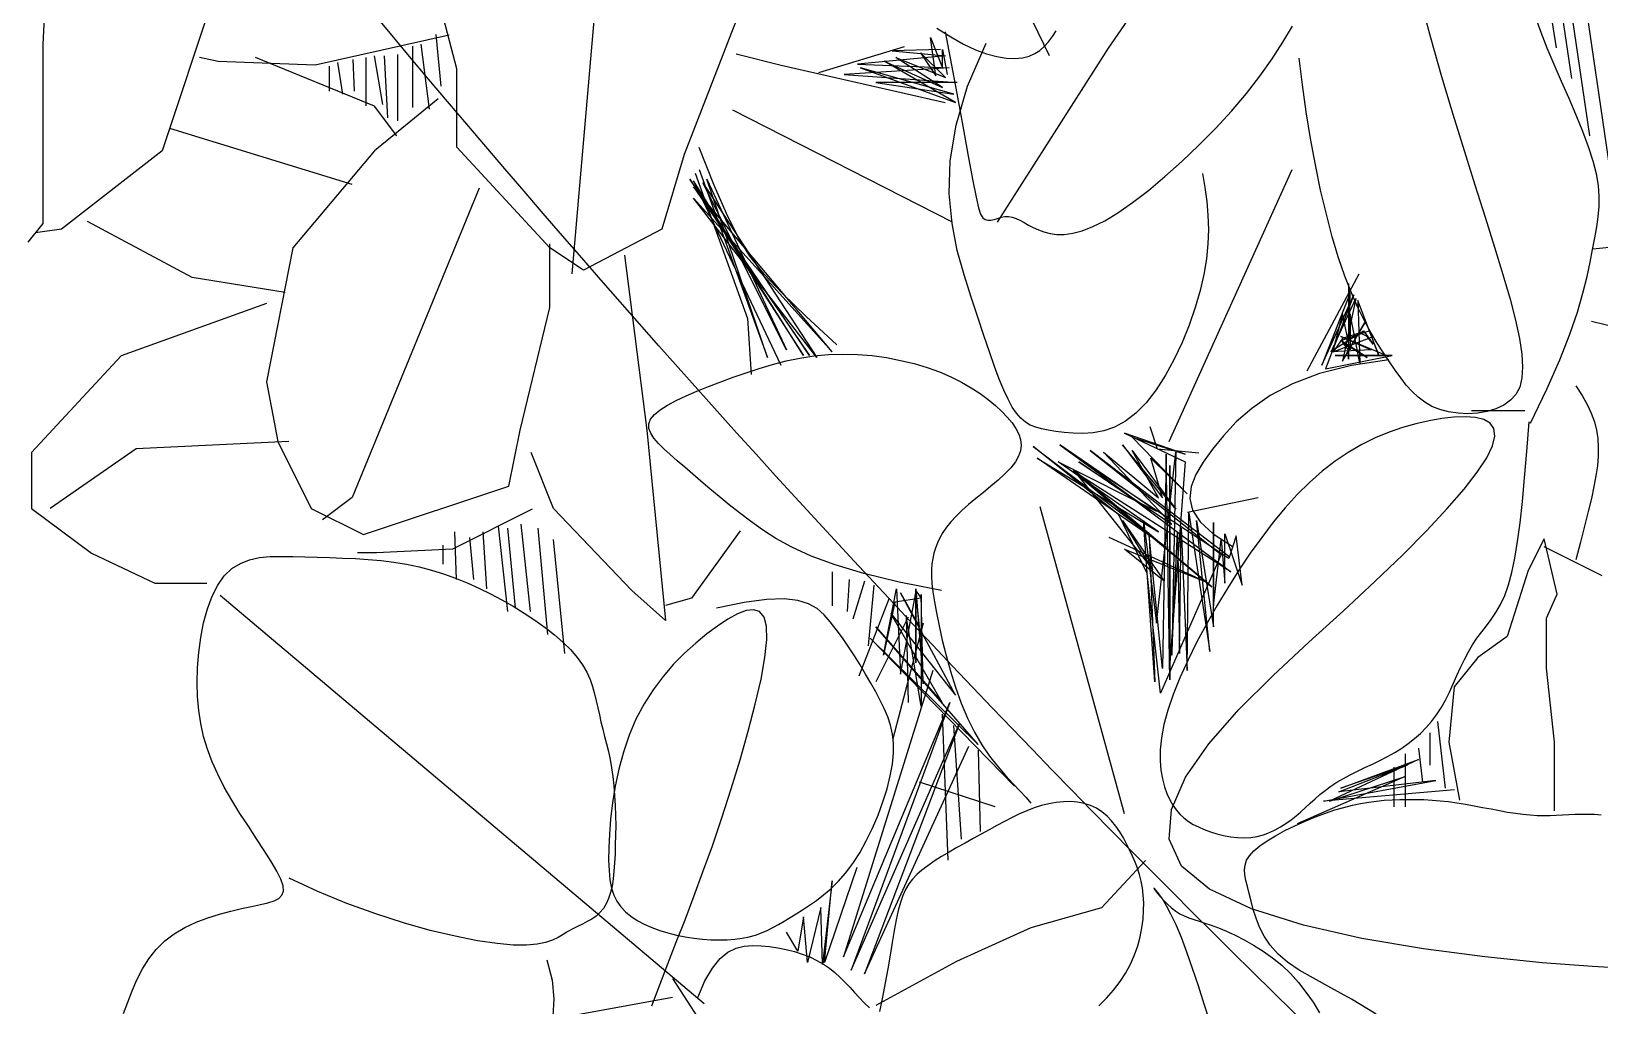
# Model space of a CAD drawing. Header units: metres. Extents: x 10 to 239, y 2 to 253.
# Drawn here: x 93.831 to 98.369, y 24.109 to 26.927 of the extents above; entities that cross this region are included whole.
import ezdxf

# ---------------------------------------------------------------- set-up
doc = ezdxf.new("R2010")
doc.units = ezdxf.units.M
doc.header["$MEASUREMENT"] = 0
doc.layers.add('1', color=7, linetype='Continuous')
doc.layers.add('cot200', color=9, linetype='Continuous')
doc.layers.add('bloques ARBOLES', color=7, linetype='Continuous', true_color=0xb8d897)

# ---------------------------------------------------------------- blocks, each defined once
blk = doc.blocks.new('A$C6F4E7DED')
for p, q in [((1790.5, 1611), (1804.7, 1337.5)), ((664.1, 1441.5), (647, 1335)), ((653.4, 1434), (635.3, 1311.5)), ((989.5, 1334.7), (919.2, 1437)), ((643.8, 1418.1), (621.4, 1267.8)), ((1399.7, 1162.2), (1376.9, 1424.4)), ((628.9, 1398.9), (597.9, 1185.8)), ((1034.6, 1328.9), (1069.9, 1401.7)), ((1488.1, 1318.9), (1505.2, 1384.5)), ((1670.7, 1384.5), (1713.4, 1256.2)), ((751.4, 1373.3), (743.2, 1342.9)), ((658.6, 1346.7), (662.7, 1357.9)), ((1274.2, 1356), (1314.1, 1253.4)), ((653.8, 1334.7), (658.6, 1346.7)), ((856, 1339.3), (848.7, 1351.7)), ((1032.4, 1343.7), (1029.6, 1348.1)), ((1035.3, 1339.7), (1032.4, 1343.7)), ((1114.5, 1347.2), (1106.9, 1306.9)), ((1120.7, 1350), (1110.2, 1343.4)), ((1493.8, 1344.6), (1596.5, 1321.8)), ((1504, 1345.3), (1500.2, 1305.8)), ((648.5, 1322.2), (653.8, 1334.7)), ((743.2, 1342.9), (734.7, 1313.1)), ((864.3, 1326.5), (856, 1339.3)), ((1074.5, 1201.8), (989.5, 1334.7)), ((1038.4, 1336.2), (1035.3, 1339.7)), ((1041.9, 1333.1), (1038.4, 1336.2)), ((1045.8, 1330.6), (1041.9, 1333.1)), ((1091.2, 1333.6), (1082.7, 1330.5)), ((1097.3, 1305.8), (1083.1, 1338.6)), ((1100.4, 1337.9), (1091.2, 1333.6)), ((1110.2, 1343.4), (1100.4, 1337.9)), ((1116.6, 1333.8), (1112.8, 1314.7)), ((1154.9, 1332.6), (1114.1, 1328.8)), ((1125.6, 1342.8), (1116.6, 1319.8)), ((1116.6, 1319.8), (1116.6, 1333.8)), ((1117.9, 1333.8), (1154.9, 1332.6)), ((1121.7, 1313.5), (1125.6, 1342.8)), ((1145.8, 1335.8), (1211.4, 1315.8)), ((1515.5, 1337.7), (1509.1, 1288)), ((1521.9, 1336.4), (1521.9, 1289.3)), ((1804.7, 1337.5), (1804.7, 1200.7)), ((642.9, 1309.3), (648.5, 1322.2)), ((841.1, 1306.7), (843.5, 1327.2)), ((873.6, 1313.4), (864.3, 1326.5)), ((1050.3, 1328.6), (1045.8, 1330.6)), ((1055.4, 1327.4), (1050.3, 1328.6)), ((1061.3, 1326.9), (1055.4, 1327.4)), ((1067.7, 1327.1), (1061.3, 1326.9)), ((1074.9, 1328.3), (1067.7, 1327.1)), ((1082.7, 1330.5), (1074.9, 1328.3)), ((1106.5, 1293.1), (1161.2, 1324.9)), ((1179.1, 1319.8), (1106.5, 1293.1)), ((1107.7, 1299.5), (1179.1, 1319.8)), ((1181.6, 1322.4), (1111.5, 1319.8)), ((1111.5, 1319.8), (1191.8, 1314.7)), ((1114.1, 1312.2), (1133.2, 1331.3)), ((1114.1, 1328.8), (1181.6, 1322.4)), ((1152.3, 1327.5), (1114.1, 1312.2)), ((1114.5, 1293), (1240, 1321.5)), ((1116.6, 1304.6), (1152.3, 1327.5)), ((1161.2, 1324.9), (1116.6, 1304.6)), ((1133.2, 1331.3), (1121.7, 1313.5)), ((1240, 1321.5), (1274.2, 1330.1)), ((1533.3, 1330), (1533.3, 1279.1)), ((1543.5, 1328.8), (1541, 1281.6)), ((1551.2, 1328.8), (1544.8, 1291.8)), ((1550.9, 1290.4), (1642.1, 1327.5)), ((1557.6, 1327.5), (1557.6, 1290.6)), ((1567.7, 1326.2), (1566.5, 1302)), ((1579.2, 1323.7), (1575.4, 1299.5)), ((1585.6, 1321.1), (1585.6, 1302)), ((1596.5, 1321.8), (1670.7, 1324.6)), ((1670.7, 1324.6), (1684.9, 1327.5)), ((637.2, 1296.3), (642.9, 1309.3)), ((734.7, 1313.1), (726.1, 1284.3)), ((883.9, 1300.1), (873.6, 1313.4)), ((1191.8, 1314.7), (1105.2, 1308.4)), ((1105.2, 1308.4), (1167.6, 1308.4)), ((1167.6, 1308.4), (1107.7, 1299.5)), ((1488.1, 1259.1), (1488.1, 1318.9)), ((631.7, 1283.4), (637.2, 1296.3)), ((838.2, 1286.1), (841.1, 1306.7)), ((895.3, 1286.7), (883.9, 1300.1)), ((1106.1, 1275.8), (1097.3, 1305.8)), ((1106.9, 1306.9), (1101, 1275.2)), ((1502.4, 1296.1), (1550.9, 1256.2)), ((726.1, 1284.3), (717.5, 1256.6)), ((834.9, 1265.7), (838.2, 1286.1)), ((907.5, 1273.5), (895.3, 1286.7)), ((1108.8, 1201.8), (1277, 1287.3)), ((1533.8, 1267.6), (1550.9, 1290.4)), ((626.6, 1271), (631.7, 1283.4)), ((920.3, 1260.5), (907.5, 1273.5)), ((1101, 1275.2), (1096.5, 1251)), ((1110.5, 1248.5), (1106.1, 1275.8)), ((1568, 1230.6), (1707.7, 1273.3)), ((622.2, 1259.2), (626.6, 1271)), ((831.2, 1245.6), (834.9, 1265.7)), ((933.3, 1248.1), (920.3, 1260.5)), ((616.2, 1238.6), (618.6, 1248.4)), ((618.6, 1248.4), (622.2, 1259.2)), ((717.5, 1256.6), (709.2, 1230.2)), ((946.3, 1236.5), (933.3, 1248.1)), ((1096.5, 1251), (1093.2, 1233.2)), ((1111.3, 1223.5), (1110.5, 1248.5)), ((1291.3, 1230.5), (1302.7, 1258.8)), ((1314.1, 1253.4), (1331.2, 1196.4)), ((1416.8, 1182.1), (1488.1, 1259.1)), ((1550.9, 1256.2), (1613.6, 1182.1)), ((1713.4, 1256.2), (1790.5, 1196.4)), ((614.6, 1229.7), (616.2, 1238.6)), ((827.2, 1226.2), (831.2, 1245.6)), ((849.2, 1241.7), (943.3, 1033.7)), ((917.7, 1238.9), (915.7, 1228.2)), ((959, 1226), (946.3, 1236.5)), ((1302.6, 1241.9), (1250.3, 1098.2)), ((1305.6, 1239.1), (1265.6, 1128)), ((614, 1221.4), (614.6, 1229.7)), ((709.2, 1230.2), (701.3, 1205.5)), ((822.8, 1207.7), (827.2, 1226.2)), ((915.7, 1228.2), (914.3, 1217.6)), ((971.1, 1216.7), (959, 1226)), ((1093.2, 1233.2), (1090.8, 1220.8)), ((1200.9, 1102.6), (1306.9, 1228.8)), ((1299.7, 1231.7), (1212.5, 1098.2)), ((1218.3, 1099.7), (1309.8, 1234.6)), ((1306.9, 1228.8), (1218.3, 1099.7)), ((1309.8, 1234.6), (1222.7, 1099.7)), ((1222.7, 1099.7), (1306.9, 1233.2)), ((1296.7, 1234.6), (1235.8, 1104)), ((1235.8, 1104), (1299.7, 1231.7)), ((1306.9, 1233.2), (1240.1, 1092.4)), ((1250.3, 1098.2), (1296.7, 1234.6)), ((1281.8, 1208.3), (1291.3, 1230.5)), ((1471, 1227.7), (1568, 991.2)), ((614.1, 1213.6), (614, 1221.4)), ((614.8, 1205.8), (614.1, 1213.6)), ((914.3, 1217.6), (913.4, 1207)), ((982.3, 1208.9), (971.1, 1216.7)), ((1088.9, 1212.7), (1087.3, 1207.8)), ((1090.8, 1220.8), (1088.9, 1212.7)), ((1109.2, 1200.7), (1111.3, 1223.5)), ((1306.9, 1220.1), (1200.9, 1102.6)), ((1212.5, 1098.2), (1306.9, 1220.1)), ((615.9, 1198), (614.8, 1205.8)), ((701.3, 1205.5), (694.1, 1182.5)), ((818.3, 1190.4), (822.8, 1207.7)), ((913.4, 1207), (913.1, 1196.1)), ((992.4, 1202.8), (982.3, 1208.9)), ((1001.5, 1198.3), (992.4, 1202.8)), ((1054, 1201.4), (1050.7, 1199.5)), ((1057.2, 1203.1), (1054, 1201.4)), ((1060.2, 1204.6), (1057.2, 1203.1)), ((1063.1, 1205.6), (1060.2, 1204.6)), ((1066, 1206.1), (1063.1, 1205.6)), ((1068.8, 1206), (1066, 1206.1)), ((1071.6, 1205.4), (1068.8, 1206)), ((1074.4, 1204.6), (1071.6, 1205.4)), ((1077, 1203.8), (1074.4, 1204.6)), ((1079.5, 1203.3), (1077, 1203.8)), ((1081.8, 1203.1), (1079.5, 1203.3)), ((1083.9, 1203.7), (1081.8, 1203.1)), ((1085.7, 1205.1), (1083.9, 1203.7)), ((1087.3, 1207.8), (1085.7, 1205.1)), ((1105.2, 1180.1), (1109.2, 1200.7)), ((1273.1, 1190.7), (1281.8, 1208.3)), ((1690.6, 1159.3), (1770.5, 1202.1)), ((1804.7, 1200.7), (1816.1, 1186.4)), ((617.4, 1189.8), (615.9, 1198)), ((619.1, 1180.9), (617.4, 1189.8)), ((813.6, 1174.5), (818.3, 1190.4)), ((913.1, 1196.1), (913.4, 1185.1)), ((1009.6, 1195.1), (1001.5, 1198.3)), ((1016.8, 1193.2), (1009.6, 1195.1)), ((1023.3, 1192.3), (1016.8, 1193.2)), ((1029, 1192.3), (1023.3, 1192.3)), ((1034.2, 1193), (1029, 1192.3)), ((1038.9, 1194.2), (1034.2, 1193)), ((1043.1, 1195.8), (1038.9, 1194.2)), ((1047.1, 1197.6), (1043.1, 1195.8)), ((1050.7, 1199.5), (1047.1, 1197.6)), ((1263.9, 1175.8), (1273.1, 1190.7)), ((1331.2, 1196.4), (1391.1, 1165)), ((1790.5, 1196.4), (1810.4, 1193.5)), ((598.7, 1183), (619, 1181)), ((621, 1171.1), (619.1, 1180.9)), ((694.1, 1182.5), (687.7, 1161.6)), ((913.4, 1185.1), (914.6, 1173.6)), ((1100, 1161.3), (1105.2, 1180.1)), ((1252.9, 1161.8), (1263.9, 1175.8)), ((1359.8, 1176.4), (1342.6, 1042.5)), ((1391.1, 1165), (1416.8, 1182.1)), ((1416.8, 1136.5), (1416.8, 1185)), ((1613.6, 1182.1), (1633.6, 1079.5)), ((623.3, 1160.1), (621, 1171.1)), ((808.7, 1160.3), (813.6, 1174.5)), ((914.6, 1173.6), (916.5, 1161.7)), ((626.5, 1147.5), (623.3, 1160.1)), ((687.7, 1161.6), (682.3, 1142.9)), ((797.9, 1161.9), (837.8, 1087.8)), ((803.7, 1147.6), (808.7, 1160.3)), ((806, 1154.8), (806, 1096.8)), ((916.5, 1161.7), (919.3, 1149.3)), ((1094.5, 1144.3), (1100, 1161.3)), ((1238.9, 1147), (1252.9, 1161.8)), ((1619.3, 1147.9), (1690.6, 1159.3)), ((630.8, 1132.9), (626.5, 1147.5)), ((682.3, 1142.9), (678.1, 1126.7)), ((782.8, 1099.7), (798.8, 1141.8)), ((798.8, 1141.8), (797.3, 1093.9)), ((798.7, 1136.3), (803.7, 1147.6)), ((819.1, 1102.6), (800.2, 1143.2)), ((800.2, 1143.2), (810.4, 1095.3)), ((826.3, 1092.4), (801.7, 1146.1)), ((801.7, 1146.1), (823.4, 1089.5)), ((806, 1096.8), (804.6, 1147.6)), ((804.6, 1147.6), (826.3, 1092.4)), ((919.3, 1149.3), (923.1, 1136.3)), ((1089.4, 1128.9), (1094.5, 1144.3)), ((1220.8, 1129.6), (1238.9, 1147)), ((636.6, 1116), (630.8, 1132.9)), ((793.7, 1126.2), (798.7, 1136.3)), ((797.3, 1093.9), (804.6, 1131.6)), ((804.6, 1131.6), (804.6, 1104)), ((804.6, 1104), (810.4, 1131.6)), ((810.4, 1131.6), (817.6, 1104)), ((923.1, 1136.3), (927.7, 1123)), ((1084.8, 1115), (1089.4, 1128.9)), ((1197.2, 1107.8), (1220.8, 1129.6)), ((1265.6, 1128), (1262.8, 1085.2)), ((1439.6, 1042.5), (1416.8, 1136.5)), ((1633.6, 1139.4), (1744.8, 1099.5)), ((452.6, 1085.1), (620, 1125.6)), ((644.3, 1096.5), (636.6, 1116)), ((678.1, 1126.7), (675.1, 1112.7)), ((790, 1118.5), (782.8, 1099.7)), ((783.9, 1109.1), (788.7, 1117.2)), ((794.4, 1118.5), (787.1, 1108.4)), ((788.7, 1117.2), (793.7, 1126.2)), ((811.8, 1111.3), (790, 1118.5)), ((791.5, 1114.2), (797.3, 1117.1)), ((810.4, 1095.3), (792.9, 1125.8)), ((792.9, 1125.8), (806, 1104)), ((817.6, 1104), (794.4, 1118.5)), ((797.3, 1117.1), (810.4, 1112.7)), ((927.7, 1123), (933.1, 1109.7)), ((675.1, 1112.7), (673.3, 1100.8)), ((777, 1099.7), (811.8, 1114.2)), ((779.1, 1101.7), (783.9, 1109.1)), ((787.1, 1108.4), (791.5, 1114.2)), ((817.6, 1102.6), (787.1, 1114.2)), ((811.8, 1114.2), (788.6, 1104)), ((788.6, 1104), (819.1, 1102.6)), ((791.5, 1098.2), (811.8, 1111.3)), ((810.4, 1109.8), (791.5, 1098.2)), ((806, 1104), (810.4, 1109.8)), ((810.4, 1112.7), (817.6, 1102.6)), ((933.1, 1109.7), (939.2, 1096.8)), ((1080.6, 1102.5), (1084.8, 1115)), ((654.2, 1073.9), (644.3, 1096.5)), ((673.3, 1100.8), (672.7, 1090.8)), ((770.2, 1088.5), (774.6, 1094.9)), ((823.4, 1089.5), (772.6, 1099.7)), ((772.6, 1099.7), (816.2, 1099.7)), ((774.6, 1094.9), (779.1, 1101.7)), ((775, 1096.4), (803.7, 1092.1)), ((816.2, 1099.7), (777, 1099.7)), ((803.7, 1092.1), (828.1, 1085.9)), ((939.2, 1096.8), (945.9, 1084.6)), ((1076.7, 1091.4), (1080.6, 1102.5)), ((1138.1, 1093.5), (1128.2, 1090.5)), ((1148.6, 1096), (1138.1, 1093.5)), ((1159.3, 1098.1), (1148.6, 1096)), ((1170.4, 1099.6), (1159.3, 1098.1)), ((1181.5, 1100.5), (1170.4, 1099.6)), ((1192.7, 1100.8), (1181.5, 1100.5)), ((1203.8, 1100.4), (1192.7, 1100.8)), ((1214.8, 1099.4), (1203.8, 1100.4)), ((1225.6, 1097.7), (1214.8, 1099.4)), ((1236.2, 1095.5), (1225.6, 1097.7)), ((1246.6, 1092.8), (1236.2, 1095.5)), ((1256.8, 1089.8), (1246.6, 1092.8)), ((1744.8, 1099.5), (1813.3, 1025.4)), ((672.7, 1090.8), (673.2, 1082.5)), ((673.2, 1082.5), (674.9, 1075.6)), ((761.7, 1077.1), (765.9, 1082.6)), ((765.9, 1082.6), (770.2, 1088.5)), ((828.1, 1085.9), (848.6, 1078.1)), ((945.9, 1084.6), (953, 1073.4)), ((1069.6, 1073.3), (1073.1, 1081.7)), ((1073.1, 1081.7), (1076.7, 1091.4)), ((1110, 1083.4), (1101.9, 1079.4)), ((1118.7, 1087.1), (1110, 1083.4)), ((1128.2, 1090.5), (1118.7, 1087.1)), ((1266.7, 1086.5), (1256.8, 1089.8)), ((1276.5, 1083.1), (1266.7, 1086.5)), ((1286.1, 1079.5), (1276.5, 1083.1)), ((627.2, 1069.2), (623.3, 1062.3)), ((632.1, 1076.6), (627.2, 1069.2)), ((666.7, 1047.9), (654.2, 1073.9)), ((674.9, 1075.6), (677.8, 1070)), ((677.8, 1070), (681.9, 1065.5)), ((747.6, 1064), (752.6, 1067.8)), ((752.6, 1067.8), (757.3, 1072.2)), ((757.3, 1072.2), (761.7, 1077.1)), ((848.6, 1078.1), (865.7, 1069.1)), ((865.7, 1069.1), (879.9, 1059.2)), ((953, 1073.4), (960.6, 1063.6)), ((1066.3, 1066.2), (1069.6, 1073.3)), ((1087.7, 1070.7), (1081.5, 1066.1)), ((1094.5, 1075.1), (1087.7, 1070.7)), ((1101.9, 1079.4), (1094.5, 1075.1)), ((1295.4, 1076), (1286.1, 1079.5)), ((1304.3, 1072.4), (1295.4, 1076)), ((1312.6, 1068.8), (1304.3, 1072.4)), ((1320.2, 1065.3), (1312.6, 1068.8)), ((1633.6, 1079.5), (1625, 1033.9)), ((623.3, 1062.3), (620.2, 1055.6)), ((671, 1057.4), (711.8, 1057.4)), ((681.9, 1065.5), (687, 1061.8)), ((687, 1061.8), (693.1, 1059)), ((693.1, 1059), (699.9, 1056.9)), ((699.9, 1056.9), (707.2, 1055.7)), ((722.1, 1055.5), (729.3, 1056.6)), ((729.3, 1056.6), (736.1, 1058.4)), ((736.1, 1058.4), (742.1, 1060.8)), ((742.1, 1060.8), (747.6, 1064)), ((879.9, 1059.2), (891.7, 1048.9)), ((960.6, 1063.6), (968.5, 1055.5)), ((1059.9, 1055.5), (1063.1, 1060.3)), ((1063.1, 1060.3), (1066.3, 1066.2)), ((1071.2, 1057), (1066.9, 1052.5)), ((1076, 1061.5), (1071.2, 1057)), ((1081.5, 1066.1), (1076, 1061.5)), ((1326.9, 1061.7), (1320.2, 1065.3)), ((1332.5, 1058.2), (1326.9, 1061.7)), ((1336.9, 1054.6), (1332.5, 1058.2)), ((617.8, 1049), (616.2, 1042.6)), ((620.2, 1055.6), (617.8, 1049)), ((669.4, 1026.4), (667.6, 1048.9)), ((693.9, 1038.1), (694.7, 1043.8)), ((694.7, 1043.8), (697.6, 1048)), ((697.6, 1048), (702.4, 1050.8)), ((702.4, 1050.8), (708.8, 1052.4)), ((707.2, 1055.7), (714.7, 1055.2)), ((708.8, 1052.4), (716.5, 1052.9)), ((714.7, 1055.2), (722.1, 1055.5)), ((716.5, 1052.9), (725.2, 1052.5)), ((725.2, 1052.5), (734.5, 1051.5)), ((734.5, 1051.5), (744.3, 1049.8)), ((744.3, 1049.8), (754.3, 1047.5)), ((754.3, 1047.5), (764.6, 1044.6)), ((764.6, 1044.6), (774.9, 1041)), ((891.7, 1048.9), (901.5, 1038.3)), ((951.9, 1028), (957.6, 1045.1)), ((968.5, 1055.5), (976.6, 1049.4)), ((976.6, 1049.4), (984.9, 1045)), ((984.9, 1045), (993.1, 1042.2)), ((1040.7, 1043.6), (1045.2, 1044.9)), ((1045.2, 1044.9), (1049.3, 1046.5)), ((1049.3, 1046.5), (1053.1, 1048.8)), ((1053.1, 1048.8), (1056.6, 1051.7)), ((1056.6, 1051.7), (1059.9, 1055.5)), ((1060.4, 1043.8), (1058.2, 1039.5)), ((1063.3, 1048.1), (1060.4, 1043.8)), ((1066.9, 1052.5), (1063.3, 1048.1)), ((1339.8, 1051), (1336.9, 1054.6)), ((1339.7, 1040.2), (1341.1, 1043.9)), ((1341.2, 1047.5), (1339.8, 1051)), ((1341.1, 1043.9), (1341.2, 1047.5)), ((615.2, 1036.1), (614.8, 1029.4)), ((616.2, 1042.6), (615.2, 1036.1)), ((695.6, 1030.7), (693.9, 1038.1)), ((774.9, 1041), (785.4, 1036.7)), ((785.4, 1036.7), (795.8, 1031.6)), ((901.5, 1038.3), (909.8, 1028)), ((929.4, 993.8), (971.5, 1037.3)), ((930.9, 1024.2), (977.3, 1040.2)), ((977.3, 1040.2), (930.9, 1018.4)), ((971.5, 1037.3), (930.9, 1024.2)), ((993.1, 1042.2), (1001.1, 1040.6)), ((1001.1, 1040.6), (1009, 1040)), ((1009, 1040), (1016.5, 1040.2)), ((1016.5, 1040.2), (1023.5, 1040.9)), ((1023.5, 1040.9), (1029.8, 1041.7)), ((1029.8, 1041.7), (1035.6, 1042.6)), ((1035.6, 1042.6), (1040.7, 1043.6)), ((1056.9, 1035.4), (1056.4, 1031.2)), ((1058.2, 1039.5), (1056.9, 1035.4)), ((1342.6, 1042.5), (1328.4, 897.1)), ((1329.6, 1028.3), (1333.8, 1032.4)), ((1333.8, 1032.4), (1337.2, 1036.4)), ((1337.2, 1036.4), (1339.7, 1040.2)), ((1448.2, 999.7), (1439.6, 1042.5)), ((1625, 1033.9), (1599.4, 982.6)), ((1616.5, 1033.9), (1733.4, 1028.2)), ((614.8, 1029.4), (614.9, 1022.6)), ((614.9, 1022.6), (615.5, 1015.4)), ((671.2, 1006.2), (669.4, 1026.4)), ((700.1, 1021.5), (695.6, 1030.7)), ((707.4, 1010.4), (700.1, 1021.5)), ((795.8, 1031.6), (806.1, 1025.6)), ((806.1, 1025.6), (816.2, 1018.9)), ((897.5, 945.9), (1003.5, 1027.1)), ((1003.5, 1027.1), (903.3, 947.4)), ((909.8, 1028), (917, 1018)), ((920.5, 1025.1), (951.9, 1028)), ((957, 1021.3), (929.4, 993.8)), ((938.1, 982.2), (978.8, 1031.5)), ((971.5, 1027.1), (938.1, 982.2)), ((952.7, 895.1), (938.1, 1025.7)), ((938.1, 1025.7), (941, 870.5)), ((941, 970.6), (993.3, 1025.7)), ((942.5, 851.6), (945.4, 1024.2)), ((1047, 1030.1), (945.4, 953.2)), ((945.4, 1024.2), (948.3, 860.3)), ((945.4, 953.2), (1044.1, 1021.3)), ((978.8, 1031.5), (948.3, 990.9)), ((948.3, 990.9), (957, 1021.3)), ((951.2, 990.9), (971.5, 1027.1)), ((993.3, 1025.7), (951.2, 990.9)), ((1044.1, 1021.3), (951.2, 964.8)), ((952.7, 980.7), (1026.7, 1031.5)), ((1026.7, 1031.5), (957, 980.7)), ((981.7, 977.8), (1047, 1030.1)), ((1056.4, 1031.2), (1056.8, 1026.9)), ((1056.8, 1026.9), (1058.3, 1022.6)), ((1058.3, 1022.6), (1060.7, 1018.3)), ((1319.4, 1019.2), (1324.7, 1023.9)), ((1324.7, 1023.9), (1329.6, 1028.3)), ((1414, 982.6), (1431.1, 1025.4)), ((1733.4, 1028.2), (1799, 982.6)), ((1813.3, 1025.4), (1813.3, 982.6)), ((615.5, 1015.4), (616.6, 1007.7)), ((717.5, 997.4), (707.4, 1010.4)), ((816.2, 1018.9), (826.1, 1011.2)), ((826.1, 1011.2), (835.7, 1002.6)), ((1004.9, 1015.5), (896, 934.3)), ((896, 934.3), (1016.5, 1011.2)), ((897.5, 944.5), (1004.9, 1015.5)), ((910.5, 922.7), (1016.5, 1012.6)), ((1016.5, 1011.2), (910.5, 922.7)), ((917, 1018), (922.6, 1008.6)), ((922.6, 1008.6), (926.2, 999.4)), ((930.9, 1018.4), (942.5, 864.7)), ((1012.2, 1018.4), (941, 970.6)), ((942.5, 864.7), (942.5, 1015.5)), ((942.5, 1015.5), (942.5, 851.6)), ((951.2, 964.8), (1028.1, 1018.4)), ((1028.1, 1018.4), (952.7, 980.7)), ((1016.5, 1012.6), (955.6, 935.8)), ((957, 980.7), (1012.2, 1018.4)), ((1060.7, 1018.3), (1064.3, 1013.7)), ((1064.3, 1013.7), (1068.7, 1009.1)), ((1068.7, 1009.1), (1073.9, 1004.4)), ((1301.3, 1003.5), (1307.6, 1009)), ((1307.6, 1009), (1313.7, 1014.2)), ((1313.7, 1014.2), (1319.4, 1019.2)), ((616.6, 1007.7), (618.1, 999.4)), ((618.1, 999.4), (620.1, 990.3)), ((672.9, 988), (671.2, 1006.2)), ((730.3, 982.6), (717.5, 997.4)), ((835.7, 1002.6), (845.1, 993.3)), ((926.2, 999.4), (927.2, 990.4)), ((1073.9, 1004.4), (1079.4, 999.7)), ((1079.4, 999.7), (1085.2, 995)), ((1287.4, 991.8), (1294.5, 997.7)), ((1294.5, 997.7), (1301.3, 1003.5)), ((1559.4, 962.7), (1448.2, 999.7)), ((620.1, 990.3), (622.5, 980.3)), ((674.6, 971.8), (672.9, 988)), ((845.1, 993.3), (854.4, 983.1)), ((874.9, 990.9), (929.1, 979.5)), ((927.2, 990.4), (925.1, 981.4)), ((1042.1, 984.3), (977.4, 749.5)), ((1085.2, 995), (1091, 990.3)), ((1091, 990.3), (1096.5, 985.7)), ((1096.5, 985.7), (1101.6, 981.2)), ((1271.8, 979.3), (1279.8, 985.6)), ((1279.8, 985.6), (1287.4, 991.8)), ((1568, 991.2), (1590.8, 974.1)), ((622.5, 980.3), (625.3, 969.3)), ((746, 965.9), (730.3, 982.6)), ((854.4, 983.1), (863.4, 972.2)), ((863.4, 972.2), (872.3, 960.6)), ((922.2, 973.5), (909.1, 892.2)), ((909.1, 892.2), (909.1, 972)), ((909.1, 972), (909.1, 908.2)), ((919.3, 972.4), (909.4, 963.3)), ((928, 979.3), (912, 873.4)), ((912, 873.4), (922.2, 973.5)), ((925.1, 981.4), (919.3, 972.4)), ((929.4, 858.9), (928, 979.3)), ((978.8, 973.5), (946.8, 927)), ((962.8, 973.5), (952.7, 895.1)), ((954.1, 850.2), (962.8, 973.5)), ((955.6, 935.8), (978.8, 973.5)), ((959.9, 932.9), (981.7, 977.8)), ((1101.6, 981.2), (1106.1, 976.8)), ((1106.1, 976.8), (1110, 972.5)), ((1110, 972.5), (1113.3, 968.4)), ((1254.2, 966.3), (1263.3, 972.9)), ((1263.3, 972.9), (1271.8, 979.3)), ((1354.1, 919.9), (1414, 982.6)), ((1430.3, 982.2), (1491.3, 951.7)), ((1599.4, 982.6), (1559.4, 962.7)), ((1813.3, 982.6), (1767.6, 948.4)), ((625.3, 969.3), (628.5, 957)), ((676.5, 957.4), (674.6, 971.8)), ((764.4, 947.3), (746, 965.9)), ((872.3, 960.6), (881.1, 948.4)), ((900.4, 963.3), (887.3, 924.1)), ((887.3, 924.1), (891.7, 961.9)), ((891.7, 961.9), (897.5, 944.5)), ((909.4, 963.3), (894.8, 953.9)), ((900.4, 925.6), (900.4, 963.3)), ((916.4, 927), (988.9, 960.4)), ((933.8, 967.7), (929.4, 858.9)), ((935.2, 871.9), (933.8, 967.7)), ((936.7, 964.8), (935.2, 871.9)), ((941, 870.5), (936.7, 964.8)), ((948.3, 860.3), (958.5, 961.9)), ((958.5, 961.9), (954.1, 850.2)), ((1113.3, 968.4), (1116.1, 964.3)), ((1116.1, 964.3), (1118.4, 960.3)), ((1118.4, 960.3), (1120.3, 956.3)), ((1243.9, 959.7), (1254.2, 966.3)), ((1271.3, 965.5), (1308.4, 914.2)), ((1426, 967.7), (1418.7, 886.4)), ((1439, 970.6), (1431.8, 903.8)), ((1449.2, 967.7), (1443.4, 906.7)), ((1456.5, 969.1), (1449.2, 903.8)), ((1468.1, 964.8), (1465.2, 921.2)), ((1478.2, 960.4), (1475.3, 928.5)), ((1489.8, 964.8), (1488.4, 928.5)), ((611.9, 931.2), (656.3, 953.4)), ((628.5, 957), (632.1, 943.3)), ((646.2, 917.1), (656.3, 959.5)), ((656.3, 959.5), (668.5, 935.3)), ((678.6, 944.8), (676.5, 957.4)), ((881.1, 948.4), (889.7, 935.5)), ((903.3, 959), (900.4, 925.6)), ((909.1, 908.2), (903.3, 959)), ((977.3, 951.7), (916.4, 927)), ((946.8, 927), (977.3, 951.7)), ((1120.3, 956.3), (1121.8, 952.4)), ((1121.8, 952.4), (1123, 948.4)), ((1123, 948.4), (1124, 944.5)), ((1216.9, 946.3), (1231.7, 953)), ((1231.7, 953), (1243.9, 959.7)), ((1414.3, 959), (1405.6, 871.9)), ((1491.3, 951.7), (1549.4, 948.8)), ((1498.6, 954.6), (1498.6, 940.1)), ((1549.4, 948.8), (1563.9, 948.8)), ((1767.6, 948.4), (1719.1, 925.6)), ((680.9, 933.8), (678.6, 944.8)), ((785.7, 926.8), (764.4, 947.3)), ((903.3, 947.4), (949.7, 841.5)), ((1124, 944.5), (1124.6, 940.4)), ((1124.6, 940.4), (1124.9, 935.9)), ((1124.9, 935.9), (1124.9, 931)), ((1176.6, 933), (1198.7, 939.6)), ((1198.7, 939.6), (1216.9, 946.3)), ((1516.9, 938), (1507.5, 935.6)), ((1526.5, 940.1), (1516.9, 938)), ((1536.1, 941.7), (1526.5, 940.1)), ((1545.9, 942.9), (1536.1, 941.7)), ((1555.8, 943.7), (1545.9, 942.9)), ((1565.6, 944.4), (1555.8, 943.7)), ((1575.4, 944.8), (1565.6, 944.4)), ((1585.2, 945.1), (1575.4, 944.8)), ((1594.8, 945.4), (1585.2, 945.1)), ((1604.2, 945.7), (1594.8, 945.4)), ((1613.4, 946), (1604.2, 945.7)), ((1622.3, 946.1), (1613.4, 946)), ((1630.8, 945.9), (1622.3, 946.1)), ((1638.9, 945.1), (1630.8, 945.9)), ((1646.6, 943.4), (1638.9, 945.1)), ((1653.6, 940.7), (1646.6, 943.4)), ((1660.1, 936.7), (1653.6, 940.7)), ((1665.9, 931.3), (1660.1, 936.7)), ((668.5, 935.3), (684.6, 884.8)), ((683.4, 924.3), (680.9, 933.8)), ((686.4, 916.2), (683.4, 924.3)), ((809.7, 904.5), (785.7, 926.8)), ((889.7, 935.5), (898.3, 922.1)), ((949.7, 841.5), (959.9, 932.9)), ((1117.3, 919.9), (1149.7, 926.4)), ((1124.6, 925.3), (1123.8, 918.9)), ((1124.9, 931), (1124.6, 925.3)), ((1149.7, 926.4), (1176.6, 933)), ((1169, 924.1), (1173.3, 877.7)), ((1176.2, 927), (1185, 898)), ((1187.9, 928.5), (1189.3, 903.8)), ((1200.9, 934.3), (1200.9, 908.2)), ((1480.1, 925.8), (1471.1, 921.8)), ((1489.1, 929.5), (1480.1, 925.8)), ((1498.2, 932.7), (1489.1, 929.5)), ((1507.5, 935.6), (1498.2, 932.7)), ((1670.9, 924.1), (1665.9, 931.3)), ((1675.2, 915.6), (1670.9, 924.1)), ((1719.1, 925.6), (1679.2, 925.6)), ((654.3, 898.9), (646.2, 917.1)), ((689.6, 909.2), (686.4, 916.2)), ((898.3, 922.1), (906.6, 908.2)), ((1106.6, 840), (1148.7, 918.3)), ((1123.8, 918.9), (1122.7, 911.4)), ((1137, 921.2), (1131.2, 848.7)), ((1131.2, 848.7), (1132.7, 916.9)), ((1137, 919.8), (1132.7, 914)), ((1132.7, 916.9), (1132.7, 831.3)), ((1132.7, 914), (1153, 911.1)), ((1134.1, 892.2), (1137, 919.8)), ((1148.7, 918.3), (1134.1, 892.2)), ((1137, 864.7), (1137, 921.2)), ((1148.7, 856), (1137, 918.3)), ((1137, 918.3), (1137, 864.7)), ((1151.6, 921.2), (1148.7, 856)), ((1161.7, 870.5), (1151.6, 921.2)), ((1157.4, 914), (1180.6, 854.5)), ((1218.9, 909.8), (1227.1, 912.4)), ((1227.1, 912.4), (1237.6, 913.5)), ((1237.6, 913.5), (1251.1, 913)), ((1251.1, 913), (1268.1, 910.8)), ((1298.9, 603.9), (1669.1, 916.1)), ((1308.4, 914.2), (1328.4, 908.5)), ((1328.4, 897.1), (1354.1, 919.9)), ((1453.6, 912.9), (1444.9, 907.9)), ((1462.3, 917.5), (1453.6, 912.9)), ((1471.1, 921.8), (1462.3, 917.5)), ((1678.8, 905.9), (1675.2, 915.6)), ((693.1, 903.2), (689.6, 909.2)), ((696.7, 897.9), (693.1, 903.2)), ((836.2, 880.4), (809.7, 904.5)), ((906.6, 908.2), (914.6, 894.2)), ((1155.9, 902.4), (1106.6, 840)), ((1116.7, 834.2), (1155.9, 902.4)), ((1121.1, 902.8), (1119.1, 892.9)), ((1122.7, 911.4), (1121.1, 902.8)), ((1132.7, 831.3), (1144.3, 900.9)), ((1144.3, 900.9), (1142.8, 834.2)), ((1153, 911.1), (1161.7, 870.5)), ((1202.4, 896), (1207.1, 901.4)), ((1207.1, 901.4), (1212.4, 906.1)), ((1212.4, 906.1), (1218.9, 909.8)), ((1253, 899.7), (1256.4, 903.8)), ((1256.4, 903.8), (1261, 905.3)), ((1261, 905.3), (1266.7, 904.7)), ((1266.7, 904.7), (1273.3, 902.1)), ((1268.1, 910.8), (1289.3, 906.4)), ((1273.3, 902.1), (1280.6, 898.1)), ((1436.4, 902.7), (1428.3, 897.3)), ((1444.9, 907.9), (1436.4, 902.7)), ((1681.7, 895.2), (1678.8, 905.9)), ((654.3, 860.6), (654.3, 898.9)), ((700.3, 893), (696.7, 897.9)), ((704, 888.3), (700.3, 893)), ((707.6, 883.5), (704, 888.3)), ((914.6, 894.2), (922.1, 880.2)), ((1089.1, 802.3), (1167.5, 892.2)), ((1119.1, 892.9), (1116.7, 882)), ((1167.5, 892.2), (1116.7, 834.2)), ((1131.2, 895.1), (1154.5, 806.6)), ((1142.8, 899.5), (1167.5, 850.2)), ((1193.1, 883.7), (1197.7, 890.1)), ((1197.7, 890.1), (1202.4, 896)), ((1250.9, 882.4), (1251.1, 892.7)), ((1251.1, 892.7), (1253, 899.7)), ((1280.6, 898.1), (1288.5, 892.8)), ((1288.5, 892.8), (1296.8, 886.7)), ((1420.5, 891.7), (1413.3, 886.1)), ((1428.3, 897.3), (1420.5, 891.7)), ((1683.9, 884), (1681.7, 895.2)), ((684.6, 884.8), (706.9, 868.6)), ((711, 878.5), (707.6, 883.5)), ((714.2, 873.1), (711, 878.5)), ((863.5, 855), (836.2, 880.4)), ((922.1, 880.2), (928.9, 866.4)), ((1061.5, 770.4), (1171.9, 883.5)), ((1171.9, 883.5), (1089.1, 802.3)), ((1116.7, 882), (1113.7, 870.3)), ((1183.9, 870.1), (1188.4, 877)), ((1188.4, 877), (1193.1, 883.7)), ((1252.3, 868.7), (1250.9, 882.4)), ((1296.8, 886.7), (1305.3, 879.8)), ((1305.3, 879.8), (1313.8, 872.1)), ((1406.7, 880.3), (1400.8, 874.6)), ((1413.3, 886.1), (1406.7, 880.3)), ((1685.5, 872.5), (1683.9, 884)), ((706.9, 868.6), (725, 846.4)), ((717.2, 867.2), (714.2, 873.1)), ((720.1, 861.1), (717.2, 867.2)), ((928.9, 866.4), (935, 853.1)), ((1113.7, 870.3), (1110.4, 858.2)), ((1179.5, 863.1), (1183.9, 870.1)), ((1255.3, 852.1), (1252.3, 868.7)), ((1313.8, 872.1), (1322.2, 863.5)), ((1395.9, 868.8), (1391.8, 863.2)), ((1400.8, 874.6), (1395.9, 868.8)), ((1686.4, 860.9), (1685.5, 872.5)), ((648.3, 804), (654.3, 860.6)), ((722.9, 854.9), (720.1, 861.1)), ((725.8, 848.5), (722.9, 854.9)), ((889.7, 828.9), (863.5, 855)), ((935, 853.1), (940.1, 840.3)), ((1110.4, 858.2), (1106.5, 846)), ((1124, 858.9), (1192.2, 639.8)), ((1171.3, 849.1), (1175.3, 856.1)), ((1175.3, 856.1), (1179.5, 863.1)), ((1259.7, 833), (1255.3, 852.1)), ((1322.2, 863.5), (1330.2, 854.2)), ((1330.2, 854.2), (1337.9, 844.1)), ((1386.1, 852), (1384.2, 846.5)), ((1388.6, 857.6), (1386.1, 852)), ((1391.8, 863.2), (1388.6, 857.6)), ((1686.7, 849.6), (1686.4, 860.9)), ((725, 846.4), (729.1, 804)), ((728.7, 842.3), (725.8, 848.5)), ((731.8, 836.1), (728.7, 842.3)), ((940.1, 840.3), (944.2, 828.4)), ((1106.5, 846), (1102.2, 833.9)), ((1164.1, 835.9), (1167.5, 842.4)), ((1167.5, 842.4), (1171.3, 849.1)), ((1337.9, 844.1), (1344.8, 833.2)), ((1382.6, 841), (1381.3, 835.6)), ((1384.2, 846.5), (1382.6, 841)), ((1686.4, 838.8), (1686.7, 849.6)), ((735.1, 830.3), (731.8, 836.1)), ((738.6, 824.9), (735.1, 830.3)), ((912.7, 802.7), (889.7, 828.9)), ((944.2, 828.4), (947.1, 817.4)), ((1102.2, 833.9), (1097.4, 822.4)), ((1192.2, 639.8), (1110.9, 834.2)), ((1110.9, 834.2), (1186.4, 629.7)), ((1158.4, 823.3), (1161, 829.6)), ((1161, 829.6), (1164.1, 835.9)), ((1265.1, 812.3), (1259.7, 833)), ((1344.8, 833.2), (1351, 821.6)), ((1380.2, 830.2), (1379, 824.8)), ((1381.3, 835.6), (1380.2, 830.2)), ((1683.9, 818.2), (1685.5, 828.3)), ((1685.5, 828.3), (1686.4, 838.8)), ((737.8, 819.7), (732, 768.9)), ((742.4, 819.8), (738.6, 824.9)), ((746.5, 815.1), (742.4, 819.8)), ((947.1, 817.4), (949, 807.3)), ((1097.4, 822.4), (1092.1, 811.6)), ((1108, 816.8), (1102.2, 729.8)), ((1186.4, 629.7), (1103.6, 818.2)), ((1103.6, 818.2), (1176.2, 626.7)), ((1116.7, 825.5), (1112.4, 713.8)), ((1154.8, 810.2), (1156.3, 816.9)), ((1156.3, 816.9), (1158.4, 823.3)), ((1351, 821.6), (1356.2, 809.3)), ((1377.8, 819.4), (1376.4, 813.9)), ((1379, 824.8), (1377.8, 819.4)), ((1681.7, 808.4), (1683.9, 818.2)), ((648.3, 751.5), (648.3, 804)), ((729.1, 804), (721, 759.6)), ((743.6, 811), (743.6, 786.3)), ((750.8, 810.7), (746.5, 815.1)), ((755.4, 806.7), (750.8, 810.7)), ((760.2, 802.9), (755.4, 806.7)), ((949, 807.3), (949.9, 798.2)), ((1092.1, 811.6), (1086.4, 801.9)), ((1154, 803.1), (1154.8, 810.2)), ((1271.3, 790.5), (1265.1, 812.3)), ((1356.2, 809.3), (1360.6, 796.4)), ((1375, 808.4), (1373.5, 802.7)), ((1376.4, 813.9), (1375, 808.4)), ((1678.8, 798.7), (1681.7, 808.4)), ((752.3, 799.4), (749.4, 773.3)), ((765.2, 799.3), (760.2, 802.9)), ((762.5, 795), (762.5, 754.4)), ((770.5, 796), (765.2, 799.3)), ((776.1, 792.9), (770.5, 796)), ((781.8, 790), (776.1, 792.9)), ((930.5, 777.1), (912.7, 802.7)), ((949.9, 798.2), (950, 790)), ((1080.4, 793.2), (1074.2, 785.4)), ((1086.4, 801.9), (1080.4, 793.2)), ((1089.1, 797.9), (1087.7, 735.6)), ((1176.2, 626.7), (1096.4, 800.8)), ((1154, 795.5), (1154, 803.1)), ((1154.7, 787.2), (1154, 795.5)), ((1360.6, 796.4), (1364.1, 783.3)), ((1372.1, 796.8), (1370.8, 790.7)), ((1373.5, 802.7), (1372.1, 796.8)), ((1675.2, 789), (1678.8, 798.7)), ((811.8, 768.9), (752.3, 790.7)), ((752.3, 790.7), (820.5, 758.8)), ((813.3, 766), (761, 786.3)), ((761, 786.3), (811.8, 768.9)), ((771.2, 784.9), (771.2, 754.4)), ((787.5, 787.2), (781.8, 790)), ((793.3, 784.5), (787.5, 787.2)), ((799, 781.8), (793.3, 784.5)), ((804.5, 779.1), (799, 781.8)), ((949.4, 782.5), (948.3, 775.8)), ((950, 790), (949.4, 782.5)), ((1074.2, 785.4), (1068.2, 778.4)), ((1156.4, 778.1), (1154.7, 787.2)), ((1278.1, 768.2), (1271.3, 790.5)), ((1364.1, 783.3), (1366.8, 770.3)), ((1369.6, 784.3), (1368.6, 777.6)), ((1370.8, 790.7), (1369.6, 784.3)), ((1670.9, 779.4), (1675.2, 789)), ((824.9, 758.8), (739.2, 774.7)), ((739.2, 774.7), (813.3, 766)), ((820.5, 758.8), (762.5, 777.6)), ((762.5, 777.6), (845.2, 741.4)), ((809.8, 776.3), (804.5, 779.1)), ((814.8, 773.4), (809.8, 776.3)), ((819.4, 770.3), (814.8, 773.4)), ((823.7, 767.1), (819.4, 770.3)), ((941.3, 752.5), (930.5, 777.1)), ((946.7, 769.9), (944.8, 764.6)), ((948.3, 775.8), (946.7, 769.9)), ((1062.4, 772.2), (1057.2, 766.7)), ((1068.2, 778.4), (1062.4, 772.2)), ((1076.1, 754.4), (1134.1, 773.3)), ((1158.8, 768.4), (1156.4, 778.1)), ((1162, 758.4), (1158.8, 768.4)), ((1285.3, 746.1), (1278.1, 768.2)), ((1366.8, 770.3), (1368.9, 757.5)), ((1367.8, 770.5), (1367.3, 763.1)), ((1368.6, 777.6), (1367.8, 770.5)), ((1660.1, 759.6), (1665.9, 769.6)), ((1665.9, 769.6), (1670.9, 779.4)), ((716.4, 756.6), (709.8, 755.4)), ((722.9, 757.6), (716.4, 756.6)), ((729.3, 758.5), (722.9, 757.6)), ((724.7, 767.5), (824.9, 758.8)), ((735.7, 759.1), (729.3, 758.5)), ((742, 759.7), (735.7, 759.1)), ((748.2, 760), (742, 759.7)), ((754.4, 760.2), (748.2, 760)), ((760.5, 760.2), (754.4, 760.2)), ((766.5, 760.1), (760.5, 760.2)), ((772.5, 759.9), (766.5, 760.1)), ((778.5, 759.5), (772.5, 759.9)), ((784.4, 758.9), (778.5, 759.5)), ((790.4, 758.1), (784.4, 758.9)), ((796.6, 757.1), (790.4, 758.1)), ((802.9, 755.8), (796.6, 757.1)), ((827.7, 763.9), (823.7, 767.1)), ((831.5, 760.6), (827.7, 763.9)), ((835.1, 757.2), (831.5, 760.6)), ((838.8, 753.9), (835.1, 757.2)), ((942.6, 759.9), (940.3, 755.7)), ((944.8, 764.6), (942.6, 759.9)), ((1003.2, 755.5), (1008, 757)), ((1008, 757), (1013.1, 758)), ((1013.1, 758), (1018.4, 758.5)), ((1018.4, 758.5), (1023.9, 758.4)), ((1023.9, 758.4), (1029.5, 757.9)), ((1029.5, 757.9), (1035.1, 756.9)), ((1035.1, 756.9), (1040.8, 755.5)), ((1052.6, 761.7), (1048.9, 757.2)), ((1057.2, 766.7), (1052.6, 761.7)), ((1165.7, 748.2), (1162, 758.4)), ((1367.3, 763.1), (1366.9, 755.6)), ((1368.9, 757.5), (1370.4, 745.2)), ((1653.9, 749.5), (1660.1, 759.6)), ((617.8, 748.8), (612.5, 748.3)), ((622.9, 749), (617.8, 748.8)), ((627.8, 749), (622.9, 749)), ((632.7, 748.8), (627.8, 749)), ((637.4, 748.6), (632.7, 748.8)), ((642.1, 748.3), (637.4, 748.6)), ((646.9, 748.1), (642.1, 748.3)), ((651.7, 748), (646.9, 748.1)), ((656.6, 747.9), (651.7, 748)), ((661.6, 748), (656.6, 747.9)), ((666.9, 748.3), (661.6, 748)), ((672.4, 748.8), (666.9, 748.3)), ((678.2, 749.6), (672.4, 748.8)), ((684.2, 750.5), (678.2, 749.6)), ((690.4, 751.7), (684.2, 750.5)), ((696.8, 752.9), (690.4, 751.7)), ((703.3, 754.1), (696.8, 752.9)), ((709.8, 755.4), (703.3, 754.1)), ((809.5, 754.1), (802.9, 755.8)), ((816.4, 752.1), (809.5, 754.1)), ((823.6, 749.7), (816.4, 752.1)), ((831.2, 746.8), (823.6, 749.7)), ((839.1, 743.5), (831.2, 746.8)), ((842.4, 750.7), (838.8, 753.9)), ((846, 747.6), (842.4, 750.7)), ((849.8, 744.5), (846, 747.6)), ((853.7, 741.7), (849.8, 744.5)), ((931.8, 746), (928.4, 743.4)), ((934.9, 748.8), (931.8, 746)), ((937.8, 752.1), (934.9, 748.8)), ((940.3, 755.7), (937.8, 752.1)), ((943, 729.7), (941.3, 752.5)), ((987.1, 743.8), (990.6, 747.4)), ((990.6, 747.4), (994.5, 750.7)), ((994.5, 750.7), (998.6, 753.4)), ((998.6, 753.4), (1003.2, 755.5)), ((1040.8, 755.5), (1046.4, 753.7)), ((1046.4, 753.7), (1052, 751.5)), ((1052, 751.5), (1057.6, 749.1)), ((1057.6, 749.1), (1063.3, 746.3)), ((1063.3, 746.3), (1069, 743.4)), ((1170, 738.2), (1165.7, 748.2)), ((1292.5, 724.7), (1285.3, 746.1)), ((1366.6, 747.9), (1366.5, 740.3)), ((1366.9, 755.6), (1366.6, 747.9)), ((1370.4, 745.2), (1371.3, 733.6)), ((1647.5, 739.7), (1653.9, 749.5)), ((846.9, 740), (839.1, 743.5)), ((854.5, 736.3), (846.9, 740)), ((857.8, 739.1), (853.7, 741.7)), ((861.7, 732.4), (854.5, 736.3)), ((862.1, 736.8), (857.8, 739.1)), ((868.2, 728.5), (861.7, 732.4)), ((866.4, 734.8), (862.1, 736.8)), ((871, 733.1), (866.4, 734.8)), ((875.7, 731.9), (871, 733.1)), ((880.6, 731.1), (875.7, 731.9)), ((901.4, 732.5), (896.2, 731.6)), ((906.5, 733.8), (901.4, 732.5)), ((911.5, 735.3), (906.5, 733.8)), ((916.2, 737.1), (911.5, 735.3)), ((920.6, 739.1), (916.2, 737.1)), ((924.7, 741.1), (920.6, 739.1)), ((928.4, 743.4), (924.7, 741.1)), ((978.1, 730.9), (980.9, 735.4)), ((980.9, 735.4), (983.9, 739.7)), ((983.9, 739.7), (987.1, 743.8)), ((1069, 743.4), (1074.8, 740.2)), ((1074.8, 740.2), (1080.7, 737)), ((1080.7, 737), (1086.8, 733.6)), ((1086.8, 733.6), (1092.9, 730.2)), ((1174.8, 728.5), (1170, 738.2)), ((1366.5, 740.3), (1366.6, 732.8)), ((1366.6, 732.8), (1366.8, 725.4)), ((1371.3, 733.6), (1371.8, 723.1)), ((1641.2, 730.1), (1647.5, 739.7)), ((873.8, 724.6), (868.2, 728.5)), ((878.4, 720.8), (873.8, 724.6)), ((881.7, 717.1), (878.4, 720.8)), ((885.7, 730.8), (880.6, 731.1)), ((890.9, 731), (885.7, 730.8)), ((896.2, 731.6), (890.9, 731)), ((933.7, 709.2), (943, 729.7)), ((971.1, 716.9), (973.3, 721.6)), ((973.3, 721.6), (975.6, 726.2)), ((975.6, 726.2), (978.1, 730.9)), ((1092.9, 730.2), (1099.2, 726.8)), ((1099.2, 726.8), (1105.4, 723.3)), ((1105.4, 723.3), (1111.5, 719.9)), ((1111.5, 719.9), (1117.3, 716.4)), ((1179.8, 719.4), (1174.8, 728.5)), ((1299.7, 704.7), (1292.5, 724.7)), ((1366.8, 725.4), (1367, 718.3)), ((1371.8, 723.1), (1371.9, 713.8)), ((1630, 712.8), (1635.3, 721.1)), ((1635.3, 721.1), (1641.2, 730.1)), ((883.8, 713.6), (881.7, 717.1)), ((885, 710), (883.8, 713.6)), ((885.4, 706.3), (885, 710)), ((912.1, 691.5), (933.7, 709.2)), ((961.2, 713.4), (994.8, 677.3)), ((967.3, 707.5), (969.1, 712.2)), ((969.1, 712.2), (971.1, 716.9)), ((1117.3, 716.4), (1122.8, 712.9)), ((1122.8, 712.9), (1127.8, 709.5)), ((1127.8, 709.5), (1132.3, 706.1)), ((1185.2, 711.1), (1179.8, 719.4)), ((1182, 708), (1206.7, 635.5)), ((1190.6, 703.8), (1185.2, 711.1)), ((1367, 718.3), (1367.4, 711.6)), ((1367.4, 711.6), (1367.8, 705.3)), ((1371.9, 713.8), (1371.6, 705.7)), ((1625.7, 705.4), (1630, 712.8)), ((883.1, 693.5), (884.3, 698.2)), ((884.3, 698.2), (885.1, 702.4)), ((885.1, 702.4), (885.4, 706.3)), ((963.5, 692.5), (964.5, 697.7)), ((964.5, 697.7), (965.8, 702.7)), ((965.8, 702.7), (967.3, 707.5)), ((1132.3, 706.1), (1136.2, 702.7)), ((1136.2, 702.7), (1139.5, 699.2)), ((1139.5, 699.2), (1142.3, 695.5)), ((1196.2, 697.5), (1190.6, 703.8)), ((1201.8, 691.9), (1196.2, 697.5)), ((1206.7, 635.5), (1200.9, 697.8)), ((1200.9, 697.8), (1208.2, 634)), ((1306.6, 685.9), (1299.7, 704.7)), ((1367.8, 705.3), (1368.5, 699.4)), ((1368.5, 699.4), (1369.3, 693.9)), ((1370.9, 698.6), (1369.6, 692.4)), ((1371.6, 705.7), (1370.9, 698.6)), ((1594.3, 689.7), (1616.2, 699.9)), ((1620.9, 694), (1622.6, 699.1)), ((1622.6, 699.1), (1625.7, 705.4)), ((880.1, 676.5), (912.1, 691.5)), ((880.3, 682.4), (881.8, 688.3)), ((881.8, 688.3), (883.1, 693.5)), ((945.2, 678.9), (948.3, 684.1)), ((949.8, 685.7), (947.2, 682.9)), ((948.3, 684.1), (950.9, 688)), ((951.9, 688.2), (949.8, 685.7)), ((950.9, 688), (952.9, 690.6)), ((953.6, 690.3), (951.9, 688.2)), ((952.9, 690.6), (954.2, 692)), ((954.5, 691.7), (953.6, 690.3)), ((954.2, 692), (954.8, 692.4)), ((954.8, 692.4), (954.5, 691.7)), ((962.5, 681.2), (962.9, 687)), ((962.9, 687), (963.5, 692.5)), ((1142.3, 695.5), (1144.8, 691.4)), ((1144.8, 691.4), (1146.8, 686.7)), ((1146.8, 686.7), (1148.7, 681.4)), ((1207.4, 687.1), (1201.8, 691.9)), ((1212.9, 682.9), (1207.4, 687.1)), ((1313.4, 668), (1306.6, 685.9)), ((1367.9, 687), (1365.5, 682.3)), ((1369.6, 692.4), (1367.9, 687)), ((1369.3, 693.9), (1370.4, 688.9)), ((1370.4, 688.9), (1371.9, 684.3)), ((1371.9, 684.3), (1373.7, 680.3)), ((1572.1, 680.6), (1594.3, 689.7)), ((1620.7, 690), (1620.9, 694)), ((1621.8, 686.9), (1620.7, 690)), ((1624.2, 684.5), (1621.8, 686.9)), ((1627.8, 682.6), (1624.2, 684.5)), ((840.4, 664.1), (880.1, 676.5)), ((876.6, 669.4), (878.7, 676.1)), ((878.7, 676.1), (880.3, 682.4)), ((934.8, 672.7), (931.5, 671.1)), ((938, 674.8), (934.8, 672.7)), ((937.8, 664.2), (941.7, 672.3)), ((941.2, 677.2), (938, 674.8)), ((944.3, 680), (941.2, 677.2)), ((941.7, 672.3), (945.2, 678.9)), ((947.2, 682.9), (944.3, 680)), ((962.6, 675.1), (962.5, 681.2)), ((963, 668.6), (962.6, 675.1)), ((994.8, 677.3), (1048.9, 661.9)), ((1148.7, 681.4), (1150.3, 675.2)), ((1150.3, 675.2), (1151.9, 668.1)), ((1208.2, 634), (1209.6, 677.5)), ((1209.6, 677.5), (1219.8, 635.5)), ((1218.3, 679.2), (1212.9, 682.9)), ((1223.5, 675.8), (1218.3, 679.2)), ((1228.4, 672.7), (1223.5, 675.8)), ((1233.1, 669.8), (1228.4, 672.7)), ((1359, 674.3), (1354.8, 670.8)), ((1362.6, 678.1), (1359, 674.3)), ((1365.5, 682.3), (1362.6, 678.1)), ((1373.7, 680.3), (1375.8, 676.7)), ((1375.8, 676.7), (1378.5, 673.6)), ((1378.5, 673.6), (1381.4, 671)), ((1528.7, 665.7), (1550.1, 672.6)), ((1550.1, 672.6), (1572.1, 680.6)), ((1632.5, 681.1), (1627.8, 682.6)), ((1638.3, 679.7), (1632.5, 681.1)), ((1645, 678.3), (1638.3, 679.7)), ((1652.7, 676.7), (1645, 678.3)), ((1660.9, 674.7), (1652.7, 676.7)), ((1669.7, 672.4), (1660.9, 674.7)), ((1678.6, 669.6), (1669.7, 672.4)), ((795.7, 653.9), (840.4, 664.1)), ((870.3, 655.5), (873.9, 662.5)), ((873.9, 662.5), (876.6, 669.4)), ((905.4, 661.9), (899.3, 659.4)), ((910.9, 663.9), (905.4, 661.9)), ((915.8, 665.6), (910.9, 663.9)), ((920.2, 667), (915.8, 665.6)), ((924.3, 668.3), (920.2, 667)), ((928, 669.6), (924.3, 668.3)), ((931.5, 671.1), (928, 669.6)), ((933.7, 654.6), (937.8, 664.2)), ((963.9, 662), (963, 668.6)), ((965.2, 655.2), (963.9, 662)), ((1048.9, 661.9), (1105.7, 636.1)), ((1151.9, 668.1), (1153.4, 659.9)), ((1153.4, 659.9), (1155, 650.8)), ((1219.8, 635.5), (1222.7, 670.3)), ((1222.7, 670.3), (1227.1, 644.2)), ((1237.6, 667), (1233.1, 669.8)), ((1241.9, 664.5), (1237.6, 667)), ((1246.2, 662.1), (1241.9, 664.5)), ((1250.5, 660), (1246.2, 662.1)), ((1254.9, 658.1), (1250.5, 660)), ((1320.1, 651), (1313.4, 668)), ((1332.8, 660), (1326.5, 658.1)), ((1338.9, 662.3), (1332.8, 660)), ((1344.6, 664.8), (1338.9, 662.3)), ((1350, 667.7), (1344.6, 664.8)), ((1354.8, 670.8), (1350, 667.7)), ((1381.4, 671), (1384.7, 668.7)), ((1384.7, 668.7), (1388.3, 666.7)), ((1388.3, 666.7), (1391.9, 664.8)), ((1391.9, 664.8), (1395.7, 663)), ((1395.7, 663), (1399.4, 661.1)), ((1399.4, 661.1), (1403.1, 659.1)), ((1489.3, 655.5), (1508.3, 660)), ((1508.3, 660), (1528.7, 665.7)), ((1687.5, 666.2), (1678.6, 669.6)), ((1696.1, 662.2), (1687.5, 666.2)), ((1704.2, 657.5), (1696.1, 662.2)), ((748.5, 645.8), (795.7, 653.9)), ((859.8, 641.9), (865.7, 648.6)), ((865.7, 648.6), (870.3, 655.5)), ((878.5, 648.8), (871.2, 644.2)), ((885.7, 652.9), (878.5, 648.8)), ((892.6, 656.4), (885.7, 652.9)), ((899.3, 659.4), (892.6, 656.4)), ((929.5, 643.3), (933.7, 654.6)), ((967.1, 648.2), (965.2, 655.2)), ((969.5, 641.3), (967.1, 648.2)), ((1155, 650.8), (1156.6, 641)), ((1227.1, 644.2), (1235.8, 658.7)), ((1255.3, 648.3), (1248.8, 647.7)), ((1259.5, 656.4), (1254.9, 658.1)), ((1261.7, 648.5), (1255.3, 648.3)), ((1264.5, 655.1), (1259.5, 656.4)), ((1268.1, 648), (1261.7, 648.5)), ((1269.8, 654), (1264.5, 655.1)), ((1274.4, 646.4), (1268.1, 648)), ((1275.4, 653.3), (1269.8, 654)), ((1281.3, 652.8), (1275.4, 653.3)), ((1287.4, 652.7), (1281.3, 652.8)), ((1293.7, 652.8), (1287.4, 652.7)), ((1300.2, 653.3), (1293.7, 652.8)), ((1306.7, 654), (1300.2, 653.3)), ((1313.3, 655.1), (1306.7, 654)), ((1319.9, 656.4), (1313.3, 655.1)), ((1326.5, 658.1), (1319.9, 656.4)), ((1326.5, 634.5), (1320.1, 651)), ((1403.1, 659.1), (1406.7, 656.9)), ((1406.7, 656.9), (1410.5, 654.7)), ((1410.5, 654.7), (1414.8, 652.6)), ((1414.8, 652.6), (1420.1, 650.7)), ((1420.1, 650.7), (1426.6, 649.4)), ((1426.6, 649.4), (1434.7, 648.7)), ((1434.7, 648.7), (1444.8, 648.8)), ((1444.8, 648.8), (1457.2, 649.9)), ((1457.2, 649.9), (1472.1, 652.1)), ((1472.1, 652.1), (1489.3, 655.5)), ((1711.5, 651.9), (1704.2, 657.5)), ((1718, 645.5), (1711.5, 651.9)), ((657.7, 635.3), (701.6, 639.7)), ((701.6, 639.7), (748.5, 645.8)), ((852.5, 635.6), (859.8, 641.9)), ((864, 639.1), (857, 633.4)), ((871.2, 644.2), (864, 639.1)), ((925.1, 630.8), (929.5, 643.3)), ((972.6, 634.3), (969.5, 641.3)), ((1105.7, 636.1), (1167.6, 602.6)), ((1156.6, 641), (1158.4, 630.6)), ((1212.6, 637.1), (1207.6, 634.3)), ((1218, 639.7), (1212.6, 637.1)), ((1223.8, 641.9), (1218, 639.7)), ((1229.8, 643.8), (1223.8, 641.9)), ((1236, 645.4), (1229.8, 643.8)), ((1242.4, 646.7), (1236, 645.4)), ((1248.8, 647.7), (1242.4, 646.7)), ((1280.6, 643.3), (1274.4, 646.4)), ((1286.6, 638.4), (1280.6, 643.3)), ((1292.5, 631.2), (1286.6, 638.4)), ((1419.1, 637.5), (1415.1, 621.9)), ((1723.6, 638.3), (1718, 645.5)), ((1728.4, 630.5), (1723.6, 638.3)), ((588.6, 630.7), (619.3, 632.3)), ((619.3, 632.3), (657.7, 635.3)), ((832.6, 623.4), (843.6, 629.6)), ((843.6, 629.6), (852.5, 635.6)), ((850.3, 627.1), (844.1, 620.2)), ((857, 633.4), (850.3, 627.1)), ((920.7, 617.5), (925.1, 630.8)), ((976.3, 627.5), (972.6, 634.3)), ((980.6, 620.8), (976.3, 627.5)), ((1158.4, 630.6), (1160.3, 619.8)), ((1194.8, 624.1), (1191.1, 620.4)), ((1198.8, 627.7), (1194.8, 624.1)), ((1203, 631.1), (1198.8, 627.7)), ((1207.6, 634.3), (1203, 631.1)), ((1298.2, 621.4), (1292.5, 631.2)), ((1332.7, 618.3), (1326.5, 634.5)), ((1732.7, 622.3), (1728.4, 630.5)), ((803.5, 607.3), (819.4, 616.2)), ((819.4, 616.2), (832.6, 623.4)), ((838.4, 612.8), (833, 605)), ((844.1, 620.2), (838.4, 612.8)), ((916.2, 603.6), (920.7, 617.5)), ((985.6, 614.4), (980.6, 620.8)), ((991, 608.2), (985.6, 614.4)), ((1323, 623.1), (1116.3, 306.1)), ((1160.3, 619.8), (1162.4, 608.9)), ((1183.8, 612.5), (1180.2, 608.6)), ((1187.4, 616.5), (1183.8, 612.5)), ((1191.1, 620.4), (1187.4, 616.5)), ((1303.7, 608.7), (1298.2, 621.4)), ((1338.8, 602.3), (1332.7, 618.3)), ((1415.1, 621.9), (1413.7, 607.6)), ((1736.4, 613.7), (1732.7, 622.3)), ((1739.8, 605.1), (1736.4, 613.7)), ((784.6, 595.9), (803.5, 607.3)), ((833, 605), (828, 597)), ((911.8, 589.6), (916.2, 603.6)), ((996.9, 602.3), (991, 608.2)), ((1162.4, 608.9), (1164.8, 597.9)), ((1176.4, 604.7), (1172.3, 600.8)), ((1180.2, 608.6), (1176.4, 604.7)), ((1323, 608.7), (1746, 531.8)), ((1413.7, 607.6), (1414.5, 594.5)), ((1743, 596.4), (1739.8, 605.1))]:
    blk.add_line(p, q)
blk = doc.blocks.new('asddsd')
at = {"layer": 'bloques ARBOLES', "xscale": -0.00378276582045174, "yscale": 0.00378276582045174, "zscale": 0.00378276582045174}
blk.add_blockref('A$C6F4E7DED', (82.0625, 12.5276, 1.2423), dxfattribs=at)

msp = doc.modelspace()

# ---------------------------------------------------------------- linework, layer by layer
at = {"layer": 'cot200'}
for points, knots in [([(105.215, 18.51813), (103.35097, 19.45624), (101.57786, 20.60052), (99.89572, 21.95107), (97.25145, 24.07411), (94.83198, 26.70688), (92.63749, 29.84983), (90.99309, 32.20494), (89.47502, 34.8465), (88.08409, 37.83646)], [0.35931703, 0.35931703, 0.35931703, 0.35931703, 0.44907386, 0.44907386, 0.44907386, 0.59016871, 0.59016871, 0.59016871, 0.69589545, 0.69589545, 0.69589545, 0.69589545]), ([(83.57738, 33.92451), (85.43068, 28.89476), (87.62816, 23.97558), (89.90867, 19.70346), (92.3573, 15.11639), (94.90166, 11.27529), (97.54056, 8.17099)], [0.53209812, 0.53209812, 0.53209812, 0.53209812, 0.8873596, 0.8873596, 0.8873596, 1.26881168, 1.26881168, 1.26881168, 1.26881168])]:
    msp.add_open_spline(points, degree=3, knots=knots, dxfattribs=at)

# ---------------------------------------------------------------- block references
at = {"layer": '1', "lineweight": 0}
msp.add_blockref('asddsd', (18.62841, 9.30206), dxfattribs=at)

doc.saveas('drawing.dxf')
